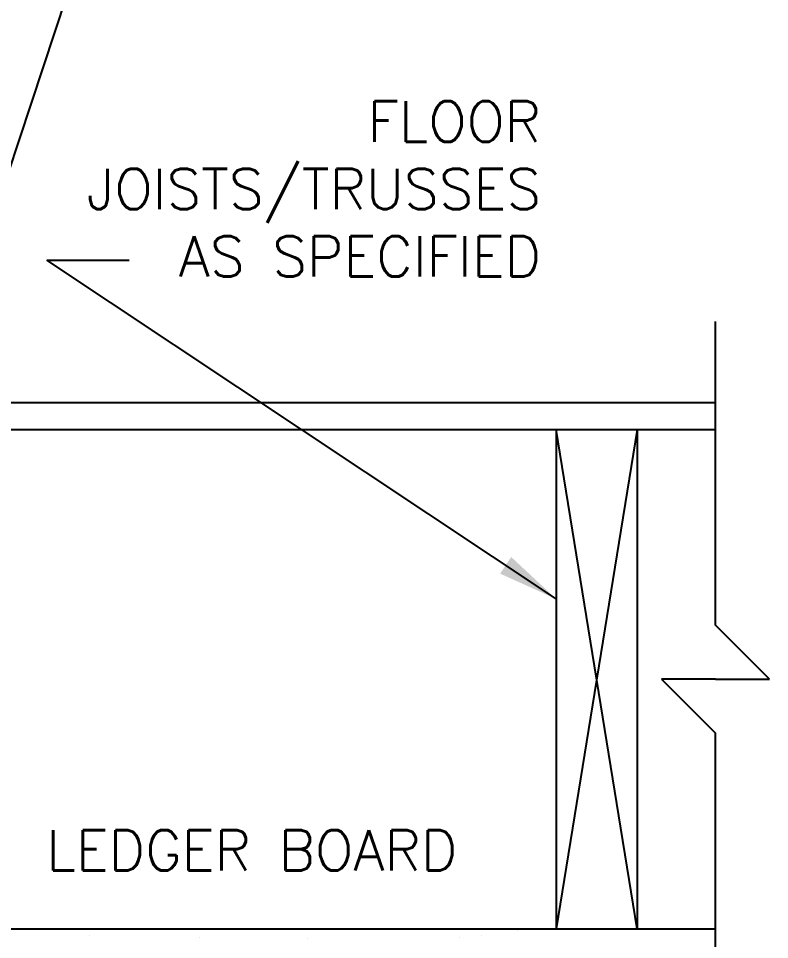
# Model space of a CAD drawing. Header units: inches. Extents: x 28.8 to 85.2, y -16 to 59.9.
# Drawn here: x 62.13 to 76.05, y 16.05 to 33.12 of the extents above; entities that cross this region are included whole.
import ezdxf
from ezdxf.enums import TextEntityAlignment as Align

# ---------------------------------------------------------------- set-up
doc = ezdxf.new("R2010")
doc.units = ezdxf.units.IN
doc.header["$LTSCALE"] = 0.5
doc.header["$MEASUREMENT"] = 0
for name, color, linetype in [('HATCH', 12, 'Continuous'), ('line25', 2, 'Continuous'), ('LINE9', 9, 'Continuous'), ('TEXT', 4, 'Continuous')]:
    doc.layers.add(name, color=color, linetype=linetype)
doc.styles.add('DIM', font='romans.shx', dxfattribs={"width": 0.7})
doc.styles.add('ROMANS', font='romans.shx', dxfattribs={"height": 1.125})
doc.dimstyles.new('ext_12', dxfattribs={"dimscale": 12, "dimtxt": 0.09375, "dimasz": 0.09375, "dimexe": 0.09375, "dimexo": 0.0625, "dimgap": 0.0625, "dimtad": 1, "dimdec": 1, "dimzin": 3, "dimdsep": 46, "dimlunit": 4, "dimtxsty": 'DIM', "dimcen": 0.09, "dimdle": 0.09375, "dimclrt": 4, "dimadec": 0, "dimazin": 0, "dimtfac": 1, "dimtdec": 1, "dimtmove": 2, "dimatfit": 3, "dimfxl": 0, "dimfrac": 2, "dimtolj": 1, "dimtzin": 0, "dimarcsym": 0})

msp = doc.modelspace()

# ---------------------------------------------------------------- linework, layer by layer
at = {"layer": 'HATCH'}
for p, q in [((73.598, 16.254), (72.098, 25.504)), ((73.598, 25.504), (72.098, 16.254)), ((62.885, 16.238), (62.885, 16.238)), ((64.164, 16.232), (64.164, 16.232)), ((71.385, 16.225), (71.385, 16.225)), ((63.451, 16.131), (63.451, 16.131)), ((65.482, 16.087), (65.482, 16.087)), ((67.482, 16.069), (67.482, 16.069)), ((70.299, 16.082), (70.299, 16.082)), ((70.706, 16.136), (70.706, 16.136))]:
    msp.add_line(p, q, dxfattribs=at)
at = {"layer": 'line25'}
for p, q in [((59.301, 25.504), (75.052, 25.504)), ((72.098, 25.504), (72.098, 16.254)), ((73.598, 25.504), (73.598, 16.254)), ((59.301, 16.254), (75.052, 16.254))]:
    msp.add_line(p, q, dxfattribs=at)
at = {"layer": 'LINE9'}
for p, q in [((75.052, 21.879), (75.052, 27.504)), ((59.301, 26.004), (75.052, 26.004)), ((76.052, 20.879), (75.052, 21.879)), ((75.052, 20.879), (74.052, 20.879)), ((74.052, 20.879), (75.052, 19.879)), ((75.052, 20.879), (76.052, 20.879)), ((75.052, 14.254), (75.052, 19.879))]:
    msp.add_line(p, q, dxfattribs=at)
at = {"layer": 'TEXT'}
msp.add_lwpolyline([(60.051, 17.708, 0, 0.36, 0), (61.131, 17.708, 0, 0, 0), (62.51, 17.708, 0, 0, 0)], format="xyseb", dxfattribs=at)

# ---------------------------------------------------------------- texts
at = {"layer": 'TEXT', "style": 'ROMANS'}
msp.add_text(' LEDGER BOARD', height=0.75, dxfattribs=at).set_placement((62.134, 17.708), align=Align.MIDDLE_LEFT)
at = {"layer": 'TEXT', "insert": (71.819, 29.963), "char_height": 0.75, "width": 11.43486, "attachment_point": 6, "style": 'ROMANS'}
msp.add_mtext('\\A1;FLOOR JOISTS/TRUSSES \\PAS SPECIFIED', dxfattribs=at)

# ---------------------------------------------------------------- leaders
at = {"layer": 'TEXT'}
for points in [[(60.539, 26.004), (63.748, 35.718), (64.737, 35.718)], [(72.098, 22.365), (62.661, 28.642), (64.184, 28.642)]]:
    msp.add_leader(points, dimstyle='ext_12', override={"dimgap": 0.0625, "dimtad": 0}, dxfattribs=at)

doc.saveas('drawing.dxf')
